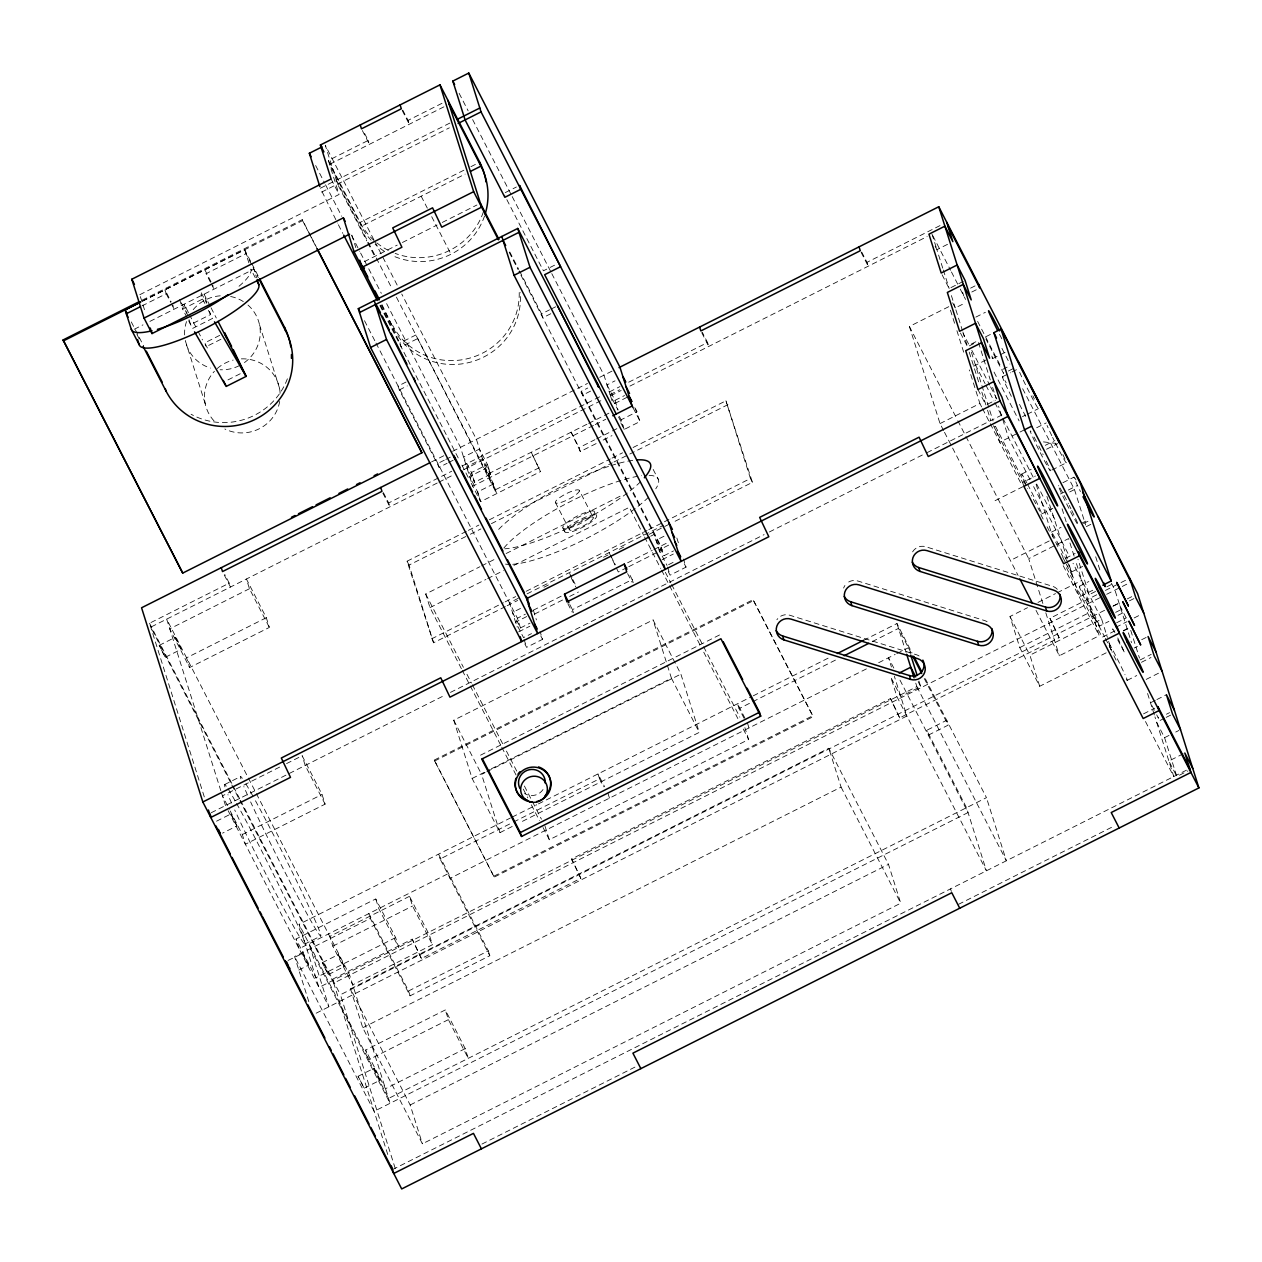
<?xml version="1.0" encoding="UTF-8"?>
<svg xmlns="http://www.w3.org/2000/svg" width="1262" height="1262" viewBox="0 0 1262 1262"><rect width="100%" height="100%" fill="white"/><g stroke="black" fill="none" stroke-linecap="round" stroke-linejoin="round"><path stroke-width="0.75" stroke-dasharray="5 3.75" d="M139.766 294.724L339.068 194.474L328.341 160.479L368.204 140.429L362.888 130.112M402.215 110.504L409.282 124.26L408.052 120.379L442.725 102.948M443.94 106.828L329.571 164.36L361.389 226.277A66.981 65.214 -17.5 0 0 371.138 240.285M449.887 123.061L320.374 188.227L337.506 223.059M321.589 192.108L449.367 127.825M142.227 300.135L302.265 219.635L310.342 235.347M142.543 301.113L302.565 220.613L302.265 219.635M463.911 170.196L360.159 222.396L361.389 226.277L465.142 174.093M470.947 166.663L479.734 162.246M364.276 261.676L397.199 245.112M402.404 242.493L437.062 225.046M442.268 222.443L476.926 204.996M505.242 192.629L516.395 187.013M417.091 338.863L401.142 346.892L399.912 342.996L415.861 334.982L496.629 493.647L493.568 483.93L485.618 468.454L482.557 458.753L466.577 466.782L474.559 482.242L471.499 472.54L463.501 457.081L479.497 449.035L476.421 439.334L401.758 294.03M554.57 265.194L543.417 270.809L504.532 195.137M406.064 382.023L398.098 386.046L399.313 389.926L439.097 467.319L447.063 463.312M550.784 313.733L542.818 317.74L541.587 313.859L549.554 309.837M551.147 309.048L555.943 306.634M399.313 389.926L407.295 385.92M431.541 461.908L443.798 455.74M452.553 451.339L587.477 383.459M599.734 377.291L612.007 371.123M444.24 460.22L437.867 463.438L439.097 467.319M445.833 459.415L450.613 457.018M590.553 391.125L582.587 395.132L581.356 391.252L587.745 388.033M448.657 462.507L453.437 460.094M607.006 384.894L615.004 400.354L618.017 410.087L610.067 394.596L607.006 384.894L615.02 380.856M204.302 796.921L149.515 623.254L229.242 583.154L224.825 574.557M382.828 493.079L389.911 506.835L388.68 502.954L451.749 471.215M462.271 465.93L600.68 396.3M609.436 391.898L619.957 386.598M628.713 382.197L707.556 342.538L702.256 332.221M861.157 252.447L868.224 266.203L866.994 262.322L941.515 224.841M610.067 394.596L619.674 389.769M437.204 483.03L150.746 627.151L230.962 783.229M438.955 482.147L452.979 475.096M463.485 469.811L601.911 400.18M610.666 395.779L621.172 390.494M629.943 386.077L927.144 236.562M614.957 400.37L624.564 395.542M539.253 467.713L495.367 489.782L485.57 468.47L469.638 476.5L477.62 491.959L480.696 501.661L540.483 471.594L531.255 452.253L540.483 471.594M614.72 403.509L627.514 397.073M249.466 588.723L169.755 628.839L189.631 667.535L269.358 627.419L266.298 617.717L246.405 579.021L249.466 588.723L269.358 627.419M586.909 424.253L487.416 474.307L485.57 468.47M588.66 423.369L602.684 416.318M604.451 415.435L609.704 412.784M490.508 474.228L474.528 482.273L471.467 472.556L487.447 464.511L479.45 449.051L482.51 458.769L490.508 474.228L487.447 464.511L490.476 474.244M942.746 268.159L936.909 249.671L948.062 244.055M593.455 425.468L472.698 486.201L460.488 447.347L385.809 302.06M595.207 424.584L605.76 419.268M159.217 645.371L175.166 637.342L178.494 643.415L181.16 649.315L165.212 657.328L159.217 645.371L165.212 657.328M493.568 483.93L477.588 491.975L480.648 501.692L469.969 480.79M624.185 429.474L621.125 419.773L637.073 411.743L634.423 406.585L640.086 421.476L624.185 429.474L619.721 420.782M596.121 443.593L580.299 451.559L579.116 447.647L594.907 439.712M596.611 438.845L610.682 431.778M612.401 430.91L617.702 428.244M603.141 440.075L611.96 435.627M266.298 617.717L186.571 657.817L189.631 667.535M505.384 606.628L433.56 642.768L407.058 561.211L466.625 531.239M468.376 530.355L478.897 525.071M489.404 519.786L610.303 458.974M612.054 458.09L622.56 452.806M633.082 447.505L725.934 400.795L752.436 482.352L671.841 522.894M942.083 274.753L949.15 288.509L963.505 281.284M433.56 642.768L409.046 565.076L468.612 535.12M470.363 534.236L480.885 528.952M491.391 523.651L612.291 462.838M614.042 461.955L628.066 454.904M629.817 454.02L727.922 404.66M970.573 288.146L978.539 284.139M971.787 292.027L976.583 289.629M943.613 430.563L940.032 423.575L909.397 326.479L949.261 306.429M952.636 302.77L955.287 307.928L964.846 303.117M461.387 668.686L429.995 607.59L425.704 593.992L479.907 566.733M481.642 565.849L495.635 558.814M506.125 553.529L623.254 494.609M975.826 317.109L985.401 312.298M429.995 607.59L485.933 579.447M487.684 578.564L503.428 570.645M513.918 565.376L629.296 507.324L643.652 535.262M975.857 341.75L969.137 345.125L963.095 333.342M985.89 336.702L993.857 332.695M960.461 333.01L967.544 346.766L975.51 342.759M431.557 638.887L503.396 602.763M505.147 601.879L515.669 596.595M526.175 591.294L647.075 530.482M648.826 529.598L750.448 478.487L725.934 400.795M973.665 366.185L988.02 358.976M992.642 358.613L999.015 355.395M1000.608 354.606L1005.404 352.193M518.256 598.314L509.454 602.731L517.12 627.009M527.043 593.881L663.623 525.181M507.135 605.744L517.657 600.46M543.938 587.24L549.191 584.59M603.504 557.268L608.757 554.617M619.279 549.333L624.532 546.698M649.062 534.347L670.09 523.777M650.671 536.192L654.173 534.425L660.105 553.198M520.496 608.442L512.514 612.449L520.48 627.924L530.04 623.112M663.986 536.255L656.019 540.262L663.97 555.737L673.545 550.926M1007.155 367.147L1002.375 369.545L1003.59 373.426L985.922 339.036M1008.385 371.028L1014.758 367.81M520.48 627.924L517.404 618.206L525.386 614.2M533.242 610.256L561.416 596.074M627.593 562.789L652.233 550.39M653.89 549.554L668.876 542.013M1002.47 376.754L1010.452 372.747M1012.045 371.943L1018.418 368.741M526.743 616.534L515.59 622.15L523.541 637.625L531.507 633.619M668.639 545.152L659.079 549.964L667.03 565.439M534.583 614.073L562.647 599.955M569.651 596.437L578.422 592.02M627.056 567.553L618.285 571.97L609.104 552.598L615.288 564.65M628.807 566.67L662.14 549.917L518.95 271.298M518.65 631.868L529.803 626.252M662.14 559.681L673.309 554.065M940.032 423.575L979.896 403.524L969.279 369.924M224.715 784.522L240.663 776.509M573.421 612.764L572.443 609.656L632.23 579.573L629.58 574.415M668.623 564.65L673.419 562.237M987.515 404.234L995.481 400.212M279.628 767.091L222.443 795.849L229.353 809.321M286.569 763.589L302.154 755.749L322.047 794.445L325.107 804.162L245.396 844.262L242.32 834.545L230.22 810.993M524.834 643.904L526.601 647.343L542.55 639.329L539.994 631.237M668.324 571.718L670.09 575.157L686.039 567.143L683.483 559.05M211.148 812.775L445.218 695.031M450.471 692.396L764.094 534.615M769.347 531.98L925.283 453.531M927.049 452.648L1003.574 414.157M216.543 821.199L230.883 813.974L234.211 820.063L236.893 825.947L222.538 833.157M1022.472 416.649L1025.659 415.04M1027.252 414.252L1038.421 408.636M1024.492 429.79L999.772 442.221L994.756 426.335M512.198 826.484L499.973 832.636L472.13 778.465L453.752 720.208L653.053 619.942L680.881 674.113L699.274 732.386L519.203 822.966M1036.686 427.723L1046.261 422.912M242.32 834.545L322.047 794.445M1045.33 445.328L1054.89 440.517M1046.561 449.225L1057.714 443.609M434.27 760.071L753.146 599.655L812.807 715.743L813.122 716.706L494.231 877.122L434.27 760.071L494.231 877.122M434.57 761.049L753.461 600.633L753.146 599.655M1021.652 474.086L1031.228 469.275M480.538 755.181L719.703 634.881L720.523 637.468M1023.861 486.359L1022.63 482.478L1035.392 476.058M1051.909 470.016L1066.264 462.807M995.071 500.683L1022.804 486.738M472.13 778.465L489.609 769.678M491.36 768.795L671.431 678.215L653.053 619.942M499.973 832.636L481.579 774.379L485.081 772.612M486.832 771.745L680.881 674.113M1062.935 482.699L1074.104 477.083A22.322 0.836 63.3 0 0 1080.461 491.565M1060.443 493.994L1077.227 485.554M1069.687 491.959L1074.483 489.561L1022.52 388.459M1041.655 513.981L1052.823 508.365M1051.483 532.122L1061.058 527.311M1081.345 523.399L1087.718 520.181M1083.506 523.525L1089.895 520.323M1013.449 558.94L1049.842 540.641M1086.33 526.601L1091.109 524.203M915.755 683.121L916.875 686.654L318.97 987.436L299.062 924.32L510.4 817.997M512.151 817.113L536.681 804.777M538.432 803.894L751.537 696.687M753.288 695.804L830.38 657.029M863.665 640.276L896.966 623.538L912.047 652.911M1042.854 603.473L1028.719 558.656L1068.583 538.59L1075.05 559.145M410.103 995.828L408.572 990.97L368.788 913.578L370.318 918.436L410.103 995.828L489.814 955.728L440.107 858.996L511.93 822.856M513.681 821.972L599.545 778.78L598.014 773.922L604.64 786.825M744.028 718.267L739.059 708.597L837.163 659.237M872.216 641.617L898.497 628.397L911.085 652.896M866.379 668.892L450.045 878.336L448.515 873.478L299.078 948.74L296.018 939.023L375.745 898.923L395.621 937.619L398.697 947.336L378.805 908.64L375.745 898.923M1065.601 558.261L1075.161 553.45M304.726 944.086L320.674 936.057M409.472 896.32L329.761 936.42L332.821 946.137L352.713 984.833L432.424 944.733L429.364 935.016L409.472 896.32L412.548 906.037L432.424 944.733M308.811 1001.649L294.582 956.533L370.318 918.436M878.652 662.724L895.152 654.426M896.809 653.59L908.435 647.737L910.186 653.29M288.083 960.429L302.628 953.441L308.433 965.178L295.687 971.598M1071.485 572.017L1082.654 566.401M332.821 946.137L412.548 906.037M543.039 827.541L549.317 839.751L748.618 739.5L744.864 727.606M322.283 962.669L338.232 954.64L341.56 960.729L344.226 966.613L328.294 974.627L322.283 962.669L328.294 974.627M493.931 876.159L812.807 715.743M1106.175 652.833L1039.683 686.276L1019.791 647.58L1009.994 616.503L1027.489 607.7M1037.995 602.431L1055.489 593.613M1057.241 592.746L1081.739 580.41M1079.325 586.309L1088.901 581.498M395.621 937.619L315.91 977.719L296.018 939.023M1092.75 590.253L1079.325 597.005L1067.857 560.675M1095.542 591.468L1089.169 594.686L1077.969 559.208M1106.806 586.83L1113.179 583.628M1096.757 594.781L1049.952 618.317L1059.133 637.689L899.696 717.889L890.515 698.533L571.639 858.949L580.82 878.305L421.382 958.521L412.201 939.149L332.474 979.265L388.444 1156.655M1105.417 590.427L1129.679 578.217M918.941 681.038L920.692 686.575L900.752 696.608L890.814 677.252L896.935 696.687L986.427 870.812L966.518 807.696L926.75 730.304L946.674 720.271L948.204 725.129L928.28 735.162L926.75 730.304M1099.707 597.794L333.704 983.145L239.969 800.755M1106.648 594.307L1130.91 582.097M1019.791 647.58L1091.551 611.486L1104.518 636.726M350.505 988.887L828.818 748.271L888.48 864.36L900.737 903.198L422.423 1143.814L362.762 1027.741L350.505 988.887L410.166 1104.976L422.423 1143.814M395.211 1168.407L340.425 994.74L1104.707 610.256M1113.368 605.902L1120.309 602.416M1127.234 598.929L1132.44 596.311M1112.926 606.265L1119.299 603.047M1129.427 600.854L1135.8 597.636M316.163 1013.197L906.889 716.027L894.348 676.258M1039.683 686.276L1029.887 655.199L1101.631 619.106L1073.047 563.309M1115.608 612.37L1121.997 609.167M1118.006 615.32L1124.379 612.102M1099.328 626.189A22.322 0.836 63.3 0 0 1085.273 596.547A22.322 0.836 63.3 0 0 1083.38 595.995A22.322 0.836 63.3 0 0 1099.328 626.189L1108.888 621.377M1116.649 622.75L1126.225 617.923M1036.023 610.366L1059.354 655.751L1099.202 635.701L1075.65 561.006M1115.86 627.277L1127.029 621.661M1134.191 617.938L1140.564 614.72M1114.945 630.842L1102.183 637.263L1065.948 566.748M1123.306 630.637L1128.086 628.224M1123.338 631L1129.711 627.782M408.572 990.97L488.284 950.87L438.561 854.137L440.107 858.996M362.762 1027.741L841.076 787.109L828.818 748.271M1141.684 639.692L1148.057 636.49M1134.238 648.005L1137.425 646.412M1140.075 659.979L1151.228 654.363M448.389 1019.649L368.662 1059.749L365.601 1050.031L445.312 1009.931L465.205 1048.627L468.265 1058.345L448.389 1019.649L445.312 1009.931M1141.432 662.313L1150.991 657.502M1127.171 680.36L1136.731 675.549M1146.196 679.398L1158.958 672.993M358.124 1076.281L374.073 1068.251L377.401 1074.341L380.067 1080.225L364.134 1088.238L358.124 1076.281L364.134 1088.238M1155.282 700.363L1150.502 702.76L1155.803 713.093M1156.875 699.558L1166.435 694.747M465.205 1048.627L385.478 1088.727L365.601 1050.031M1143.546 713.85L1154.714 708.234M925.377 678.814L986.458 797.663L388.554 1098.445L299.062 924.32M1166.419 714.229L1169.606 712.636M1164.589 718.173L1156.623 722.195L1164.574 737.671L1176.831 776.509L1187.984 770.893M1166.183 717.368L1172.572 714.166M410.166 1104.976L888.48 864.36M1164.574 737.671L1169.353 735.257M1175.742 732.055L1178.929 730.446M1183.22 753.808L1168.88 761.033L1176.831 776.509M392.514 1169.59L1187.984 769.41M481.942 1144.082L636.127 1066.516M958.521 904.333L1114.456 825.884M142.432 301.176L244.702 249.75L250.886 261.802M141.943 305.925L166.205 293.73L164.975 289.85L171.159 301.886M210.486 282.278L206.069 273.68L245.932 253.63L258.3 277.719M134.293 329.256L142.953 324.886M149.894 321.4L253.883 269.121L256.628 277.735M187.06 317.677L182.643 309.08L202.583 299.062L201.037 294.22M219.698 335.376L204.744 342.885L209.066 351.293M220.929 339.257L205.974 346.766L205.154 344.179M227.949 379.925L241.231 373.236M1043.469 441.889L1056.026 443.356M181.16 649.315L175.166 637.342M236.893 825.947L230.883 813.974M344.226 966.613L338.232 954.64M308.433 965.178L302.438 953.204M1114.898 632.53L1112.674 628.886L1113.967 632.262M1001.918 348.375L1009.979 364.055M977.624 321.4L1001.492 367.826M932.886 235.852L950.57 270.242M951.453 271.961L959.404 287.436M960.287 289.156L965.588 299.473M1019.507 404.392L1025.69 416.428M1111.428 583.249L1114.961 590.127L1131.525 642.658M935.142 246.232L936.909 249.671M1119.867 605.665L1126.051 617.702M994.03 372.085L1019.112 420.893M971.819 350.331L989.708 385.115M990.591 386.866L996.854 399.029M1046.908 496.423L1067.273 558.798M1156.686 714.813L1158.453 718.252L1157.286 714.544M975.274 364.544L985.07 383.601M985.953 385.336L993.967 400.922M994.866 402.657L1001.981 416.523M1002.88 418.258L1033.152 477.162M1036.654 483.993L1054.811 519.329M1030.044 479.639L1008.543 437.819L998.526 406.064M1033.625 486.611L1069.45 556.337M977.955 389.548L985.922 405.039L981.836 392.088M1105.386 638.414L1111.428 650.182L1107.973 639.219M995.434 426.272L1027.489 488.646M1040.85 514.628L1043.516 519.834M1047.081 526.759L1049.747 531.965M1062.825 557.394L1065.412 562.442M1066.28 564.13L1073.189 577.586M993.462 425.736L1022.63 482.478M1145.486 721.533L1173.77 776.572L1154.951 716.895M979.896 403.524L981.615 406.9M982.483 408.572L989.408 422.029M990.26 423.716L1022.125 485.696M1063.235 565.707L1099.202 635.701M909.397 326.479L956.943 419M957.842 420.735L965.02 434.712M965.919 436.447L1028.719 558.656M861.694 252.006L866.994 262.322M1059.133 637.689L1049.952 618.317M944.512 432.314L951.69 446.275M952.589 448.026L1018.087 575.456M1009.994 616.503L1029.887 655.199M924.241 678.483L948.204 725.129M918.2 681.748L920.692 686.575M916.875 686.654L1006.366 860.779L986.458 797.663M893.812 668.087L888.511 657.77L891.429 667.014M899.995 680.123L968.049 812.554L374.136 1111.317L294.582 956.533M701.719 332.663L708.787 346.419L707.556 342.538M899.696 717.889L890.515 698.533M750.448 478.487L752.436 482.352M753.461 600.633L813.122 716.706M841.076 787.109L900.737 903.198M633.019 407.721L640.134 421.461M653.164 469.417L658.48 479.749M459.131 93.325L468.139 110.835M472.635 119.59L511.315 194.853M512.214 196.604L550.895 271.882M551.794 273.633L603.977 375.161L607.038 384.878M619.311 416.35L621.125 419.773M618.49 416.902L622.955 425.594M684.272 563.704L686.039 567.143M509.769 251.943L518.603 269.137M519.487 270.857L541.587 313.859M581.356 391.252L660.909 546.02L663.97 555.737M509.233 252.384L518.067 269.579M744.974 718.252L737.513 703.739L739.059 708.597M665.374 572.285L670.769 582.76M671.652 584.511L739.847 717.179M644.551 536.997L660.689 568.421M661.588 570.172L700.173 645.229M703.754 652.217L737.844 718.551M743.239 729.026L748.618 739.5M571.118 432.188L579.116 447.647M580.346 451.544L571.165 432.172M402.752 110.062L408.052 120.379M627.608 573.595L632.041 582.192M594.702 511.82A17.857 4.023 -27.2 0 1 571.844 527.216A17.857 4.023 -27.2 0 1 569.714 520.496A17.857 4.023 -27.2 0 1 594.702 511.82L596.689 515.701A17.857 4.023 -27.2 0 1 573.831 531.097A17.857 4.023 -27.2 0 1 571.702 524.361A17.857 4.023 -27.2 0 1 596.689 515.701M579.353 490.492A13.393 3.013 -27.2 0 1 562.205 502.039A13.393 3.013 -27.2 0 1 560.612 496.991A13.393 3.013 -27.2 0 1 579.353 490.492L593.266 517.578A13.393 3.013 -27.2 0 1 576.135 529.125A13.393 3.013 -27.2 0 1 574.541 524.077A13.393 3.013 -27.2 0 1 593.266 517.578M671.431 678.215L699.274 732.386M421.177 196.209L427.313 208.151M431.699 216.685L451.007 254.246M555.438 502.513L569.351 529.598M362.352 130.554L369.419 144.31L368.204 140.429M562.805 527.863L564.792 531.744M571.891 577.822L569.241 572.664L570.471 576.545M572.79 579.542L577.207 588.139M571.355 578.264L575.772 586.862M569.793 604.498L572.443 609.656M567.821 603.662L572.238 612.259M373.867 239.764L325.28 145.24L337.538 184.078L366.706 240.837M374.767 241.515L381.96 255.523M382.859 257.274L397.262 285.275M328.341 160.479L360.159 222.396A66.981 65.214 -17.5 0 0 393.334 252.668M336.323 180.198L391.993 288.541M396.41 297.138L495.414 489.766M367.589 242.556L374.656 256.312M331.101 178.999L339.068 194.474M315.642 165.511L324.634 183.022M325.533 184.773L341.734 216.275M351.625 235.537L359.717 251.296M360.616 253.047L367.826 267.039M368.725 268.79L381.313 293.305M382.023 304.694L393.854 329.208A66.981 65.214 -17.5 0 0 471.704 361.8A66.981 65.214 -17.5 0 0 520.228 292.61M381.487 305.136L393.854 329.208M380.477 305.167L399.912 342.996M338.39 224.778L342.807 233.375M379.925 305.609L458.343 458.185M461.924 465.142L469.07 479.055M540.783 635.89L542.55 639.329M364.497 320.69L375.114 341.324M375.997 343.043L517.404 618.206M599.545 778.78L603.678 786.841M311.225 237.098L316.62 247.573M302.565 220.613L307.944 231.088M308.843 232.823L316.92 248.535M383.38 492.637L388.68 502.954M580.82 878.305L571.639 858.949M425.704 593.992L463.391 667.314M466.972 674.287L471.467 683.026M472.351 684.761L502.86 744.123M506.456 751.095L517.215 772.044M524.393 786.021L531.57 799.982M532.469 801.717L541.43 819.18M407.058 561.211L409.046 565.076M462.286 670.422L500.872 745.495M501.771 747.246L516.126 775.168M523.304 789.129L527.784 797.868M531.365 804.84L539.442 820.552M251.769 263.521L258.836 277.277M255.287 277.75L250.87 269.153A66.981 15.065 -27.2 0 1 236.625 288.257M453.752 720.208L481.579 774.379M211.022 281.836L204.838 269.8L206.069 273.68M211.369 283.997L214.019 289.156L212.789 285.275M210.17 306.098L204.05 294.172L206.873 303.069M211.054 307.802L216.291 318.008M201.257 292.8L206.558 303.117M202.583 299.062L205.233 304.221M208.372 310.357L212.521 318.418L192.581 328.435L187.943 319.412M188.495 312.708L184.126 304.189L186.95 313.086M189.363 314.412L197.235 329.745M198.118 331.433L202.488 339.951M181.334 302.817L187.517 314.869M166.205 293.73L170.622 302.328M171.506 304.047L174.156 309.206L172.926 305.325M131.295 321.936L143.663 346.009M136.943 334.414L139.593 339.573M224.273 574.999L230.457 587.035L229.242 583.154M421.382 958.521L412.201 939.149M325.107 804.162L305.215 765.466L302.154 755.749M149.515 623.254L239.638 798.625M240.537 800.376L340.425 994.74M231.861 784.98L239.07 799.004M310.531 948.519L390.084 1103.303L349.637 975.116L166.679 619.121L220.803 790.643M228.091 810.614L328.909 1006.776L309.001 943.661M1117.753 637.941L1124.679 652.817L1116.491 637.578M244.702 249.75L249.766 265.714M209.508 311.304L210.533 314.538L190.594 324.571L189.048 319.712M179.567 299.378L182.643 309.08M1130.736 630.385L1139.491 658.133M1147.584 693.516L1154.399 715.128M1074.483 489.561L1085.667 525.039M1095.684 556.779L1100.401 571.718M1101.631 619.106L1107.389 637.389M1062.068 508.775L1066.185 521.853M1036.118 484.387L1052.713 537.013M962.591 292.153L963.821 296.034M978.507 342.57L990.276 379.925M992.642 387.387L996.175 398.603M971.377 352.177L993.052 420.924M932.003 234.133L936.357 247.936M943.329 270.005L949.15 288.509M951.39 295.576L955.287 307.928M955.87 309.774L962.291 330.123M962.874 331.969L967.544 346.766M969.2 352.066L978.918 382.843M987.547 410.213L990.812 420.562M950.428 310.152L954.561 323.23M956.911 330.707L963.979 353.108M1045.804 612.796L1059.354 655.751M896.966 623.538L906.084 652.438M950.554 888.858L951.374 891.445M747.467 723.094L748.997 727.953M676.858 538.006L679.398 546.099M667.551 567.064L670.09 575.157M610.619 396.205L613.174 404.297M632.23 579.573L633.208 582.681M607.953 793.277L609.483 798.136M533.353 610.193L536.413 619.894M524.045 639.25L526.601 647.343M545.026 826.168L549.317 839.751M351.877 235.095L355.821 247.62M488.284 950.87L489.814 955.728M259.53 324.807L279.438 387.923M205.233 403.824L185.325 340.708A37.955 36.961 -17.5 0 0 210.423 368.078M140.35 296.586L145.587 313.228M221.386 792.52L225.504 805.566M380.067 1080.225L374.073 1068.251M241.342 358.865A37.955 36.961 -17.5 0 1 280.164 393.697M279.691 401.411A37.955 36.961 -17.5 0 1 224.857 429.001M213.988 420.861A37.955 36.961 -17.5 0 1 214.414 371.28M217.238 368.52A37.955 36.961 -17.5 0 1 233.186 360.08M247.999 305.073A37.955 36.961 -17.5 0 1 243.613 363.14M239.338 365.649A37.955 36.961 -17.5 0 1 220.124 369.766M184.599 334.951A37.955 36.961 -17.5 0 1 186.524 321.558M193.196 309.647A37.955 36.961 -17.5 0 1 221.434 295.75M230.615 296.475A37.955 36.961 -17.5 0 1 243.314 301.555M287.373 378.805A66.981 65.214 -17.6 0 1 280.369 392.466M279.281 394.044A66.981 65.214 -17.6 0 1 191.051 414.236M543.023 789.539A13.393 13.046 -17.5 0 1 524.519 793.514M255.476 800.771A89.302 3.344 63.3 0 1 311.604 912.615A89.302 3.344 63.3 0 1 306.934 913.751A89.302 3.344 63.3 0 1 250.633 801.938M247.494 794.997A89.302 3.344 63.3 0 1 243.834 786.557M240.9 778.891A89.302 3.344 63.3 0 1 243.156 779.553M245.901 783.923A89.302 3.344 63.3 0 1 253.488 797.158M236.578 803.452A89.302 3.344 63.3 0 1 293.92 916.827A89.302 3.344 63.3 0 1 291.979 923.547A89.302 3.344 63.3 0 1 234.7 809.952M231.561 803.011A89.302 3.344 63.3 0 1 227.886 794.571M224.951 786.92A89.302 3.344 63.3 0 1 227.223 787.567M228.028 788.813A89.302 3.344 63.3 0 1 235.647 801.78M1067.431 562.316A22.322 0.836 63.3 0 1 1067.778 565.96M1063.014 556.936A22.322 0.836 63.3 0 1 1061.263 553.497M1057.84 546.604A22.322 0.836 63.3 0 1 1052.461 533.447A22.322 0.836 63.3 0 1 1066.706 560.801M1011.383 396.394A22.322 0.836 63.3 0 1 1002.817 378.158A22.322 0.836 63.3 0 1 1006.177 382.828M1046.261 461.135A22.322 0.836 63.3 0 1 1048.911 468.817A22.322 0.836 63.3 0 1 1035.865 443.767A22.322 0.836 63.3 0 1 1030.944 431.699M1034.02 436.999A22.322 0.836 63.3 0 1 1037.932 444.366M1038.784 446.022A22.322 0.836 63.3 0 1 1043.138 454.667M1071.801 510.526A22.322 0.836 63.3 0 1 1077.527 524.235A22.322 0.836 63.3 0 1 1064.513 499.578A22.322 0.836 63.3 0 1 1058.786 485.87M1060.048 487.937A22.322 0.836 63.3 0 1 1063.314 493.884M1064.103 495.351A22.322 0.836 63.3 0 1 1068.378 503.633M1069.245 505.368A22.322 0.836 63.3 0 1 1070.965 508.838M1126.382 677.852A22.322 0.836 63.3 0 1 1126.54 679.603M1116.081 660.105A22.322 0.836 63.3 0 1 1111.948 651.697M1111.223 650.167A22.322 0.836 63.3 0 1 1107.957 642.989M1109.061 643.304A22.322 0.836 63.3 0 1 1125.01 674.744M991.853 356.089A22.322 0.836 63.3 0 1 992.027 357.84M1027.599 484.34A22.322 0.836 63.3 0 1 1038.61 506.425A22.322 0.836 63.3 0 1 1041.04 513.208M1039.778 511.142A22.322 0.836 63.3 0 1 1037.948 507.908M1035.708 503.727A22.322 0.836 63.3 0 1 1031.433 495.445M1025.706 483.788A22.322 0.836 63.3 0 1 1026.811 482.857M1062.888 454.557A22.322 0.836 63.3 0 1 1064.86 460.804A22.322 0.836 63.3 0 1 1052.618 437.393M1051.814 435.737A22.322 0.836 63.3 0 1 1047.05 425.436M1037.79 407.863A22.322 0.836 63.3 0 1 1027.315 388.365A22.322 0.836 63.3 0 1 1018.481 369.34M1032.868 395.795A22.322 0.836 63.3 0 1 1034.367 398.934M1074.719 477.856A22.322 0.836 63.3 0 1 1075.981 479.923M1001.823 338.784A22.322 0.836 63.3 0 1 998.368 332.064M483.314 212.095A66.981 65.214 -17.5 0 1 395.132 253.378M484.545 215.976A66.981 65.214 -17.5 0 1 392.782 255.792M384.311 251.264A66.981 65.214 -17.5 0 1 375.177 244.307M519.218 292.532A66.981 65.214 -17.5 0 1 468.596 358.424A66.981 65.214 -17.5 0 1 392.624 325.328M1057.335 589.338A11.169 10.869 -17.5 0 0 1052.524 586.294L925.787 546.746A11.169 10.869 -17.5 0 0 911.7 553.829M987.105 621.724A11.169 10.869 -17.5 0 0 984.486 620.525L857.75 580.977A11.169 10.869 -17.5 0 0 846.834 583.312M843.647 588.06A11.169 10.869 -17.5 0 1 844.925 585.489M919.052 655.956A11.169 10.869 -17.5 0 0 916.433 654.757L789.697 615.209A11.169 10.869 -17.5 0 0 776.871 619.721M640.497 481.8A89.302 20.082 -27.2 0 1 628.713 491.959M627.246 493.079A89.302 20.082 -27.2 0 1 504.816 548.812M498.695 529.393A89.302 20.082 -27.2 0 1 609.057 466.246M610.887 465.646A89.302 20.082 -27.2 0 1 633.698 460.236M649.078 475.317A89.302 20.082 -27.2 0 1 655.767 488.788M648.447 497.275A89.302 20.082 -27.2 0 1 636.663 507.434M635.196 508.554A89.302 20.082 -27.2 0 1 512.782 564.288M510.511 564.398A89.302 20.082 -27.2 0 1 504.816 563.988M503.917 547.976A89.302 20.082 -27.2 0 1 566.575 503.538A89.302 20.082 -27.2 0 1 641.648 475.711"/><path stroke-width="1.5" d="M349.558 234.196L152.008 333.578L144.057 318.087L131.8 279.249L331.101 178.999L320.39 145.004L439.965 84.854L479.734 162.246A66.981 65.214 -17.5 0 1 486.091 182.012M319.838 186.555L309.348 153.27L322.094 146.849M616.14 413.826L544.648 274.706L560.58 266.676L519.581 185.404L520.812 189.284L504.863 197.314L465.094 119.922L452.837 81.083L468.786 73.054L619.926 367.147L632.136 406.001L612.796 415.734M456.876 119.543L479.812 108.011M458.106 123.439L481.043 111.892L468.786 73.054M317.519 249.308L421.887 452.774L182.722 573.09L63.1 339.951L138.71 301.902M63.4 340.914L140.776 301.997L125.112 309.884L131.28 329.287L139.23 344.778A66.981 15.065 -27.2 0 0 203.639 329.256A66.981 15.065 -27.2 0 0 258.82 284.628L257.18 279.47M144.057 318.087L343.359 217.837L345.125 221.276M470.41 171.427L480.964 166.127L479.734 162.246M378.821 299.977L354.086 251.816L473.66 191.666L439.965 84.854M364.56 267.891L361.374 269.5L360.553 266.913M520.181 636.726L521.711 641.569L370.571 347.492L358.313 308.654L517.751 228.438L672.425 529.409M359.544 312.534L518.982 232.318M370.571 347.492L386.519 339.478L374.262 300.624M663.67 564.54L665.2 569.383L514.06 275.305L530.008 267.276L517.751 228.438M291.443 517.278L294.961 515.511M298.479 513.729L312.55 506.661M316.068 504.895L330.139 497.812M338.926 493.395L347.728 488.962M356.515 484.545L360.033 482.778M374.104 475.695L377.622 473.928M429.774 462.791L141.565 607.779L202.835 801.985L401.695 1188.946L1198.9 787.914L1137.63 593.692L938.77 206.747L619.011 367.605M994.314 332.458L1001.034 329.082L1080.572 483.867L1111.207 580.962L1102.814 585.189M648.92 537.076L526.633 598.598L537.659 633.556L386.519 339.478M624.28 564.098L626.725 571.875L566.938 601.942L564.493 594.181L624.28 564.098L626.93 569.257M202.835 801.985L1000.04 400.953L938.77 206.747M1024.949 429.553L1031.669 426.177L1001.034 329.082M837.384 653.511L863.665 640.276M844.183 655.719L868.713 643.383M759.472 712.273L760.702 716.153L521.537 836.454L520.307 832.573L759.472 712.273L747.104 688.184M899.128 673.088L910.754 667.235L915.723 676.905M140.208 306.792L126.342 313.765L128.109 317.204M233.328 349.684L246.09 376.407L226.166 386.44L194.553 331.843M912.3 562.142A11.169 10.869 -17.5 0 0 918.72 567.521L1045.472 607.069L1046.687 610.95A11.169 10.869 -17.5 0 0 1060.79 603.851A11.169 10.869 -17.5 0 0 1053.754 590.174L927.018 550.626A11.169 10.869 -17.5 0 0 912.915 557.725A11.169 10.869 -17.5 0 0 919.951 571.402L1046.687 610.95M844.246 596.374A11.169 10.869 -17.5 0 0 850.683 601.753L977.419 641.301L978.649 645.182A11.169 10.869 -17.5 0 0 992.737 638.083A11.169 10.869 -17.5 0 0 985.717 624.406L858.965 584.858A11.169 10.869 -17.5 0 0 844.877 591.941A11.169 10.869 -17.5 0 0 851.913 605.634L978.649 645.182M776.193 630.606A11.169 10.869 -17.5 0 0 782.629 635.969L909.381 675.533L910.596 679.413A11.169 10.869 -17.5 0 0 924.699 672.315A11.169 10.869 -17.5 0 0 917.663 658.638L790.927 619.09A11.169 10.869 -17.5 0 0 776.824 626.173A11.169 10.869 -17.5 0 0 783.86 639.866L910.596 679.413M214.493 321.826L246.09 376.407M219.84 832.147L220.377 833.109M218.405 829.434L219.162 830.885M947.951 226.103L979.769 288.02L978.539 284.139M1130.91 582.097L1097.861 516.316M1143.766 613.127L1135.8 597.636L1129.679 578.217M996.538 337.916L993.857 332.695L1024.492 429.79L1105.102 586.656L1103.934 582.934M1156.008 651.965L1148.057 636.49L1154.178 655.909L1162.144 671.384M1031.669 426.177L1111.207 580.962M1174.386 710.222L1166.435 694.747L1172.572 714.166L1180.522 729.641M1192.779 768.479L1184.813 753.004L1190.949 772.423L1111.223 812.539L1119.173 828.014M1006.76 412.548L1039.809 478.345L1023.861 486.359L1063.629 563.751L1079.578 555.737L1078.347 551.857L1118.132 629.249L1119.347 633.13L1103.414 641.143L1143.183 718.535L1159.131 710.522L1157.901 706.625L1189.719 768.542M1000.04 400.953L1198.9 787.914M1019.87 578.942L1032.442 603.378M913.83 656.366L921.812 671.905M912.694 656.035L921.702 673.529M959.735 908.214L951.785 892.739L632.909 1053.155L640.859 1068.63M626.015 386.582L629.549 393.46M481.043 111.892L632.988 407.547M452.837 81.083L454.635 84.57M671.968 532.233L674.618 537.391M675.028 541.95L676.795 545.389M449.146 104.21L480.964 166.127A66.981 65.214 -17.5 0 1 485.129 214.177M678.088 551.652L680.739 556.81M723.236 641.759L742.687 679.587M530.008 267.276L681.149 561.369L668.892 522.531M760.702 716.153L720.917 638.761L481.768 759.077L521.537 836.454M503.033 240.348L505.683 245.506M480.396 203.261L498.947 239.37M473.66 191.666L498.411 239.812M564.493 594.181L568.91 602.779M320.39 145.004L323.924 151.882M309.348 153.27L311.146 156.756M360.806 263.411L367.873 277.167M374.956 290.923L379.373 299.536M361.027 267.323L362.793 270.778M369.861 284.534L376.944 298.289M343.69 235.095L377.275 300.451M376.912 305.783L380.446 312.66M382.212 316.099L389.28 329.871M391.062 333.31L406.963 364.261M453.815 455.408L460.062 467.587M461.86 471.057L472.572 491.928M474.37 495.414L481.516 509.327M485.98 518.019L502.97 551.068M507.434 559.76L524.424 592.793M526.207 596.279L527.989 599.75M375.492 304.505L529.283 603.757M528.462 604.419L531.996 611.297M534.583 623.838L537.249 628.997M358.313 308.654L360.08 312.093M316.92 248.535L421.887 452.774M259.72 278.997L284.455 327.158A66.981 65.214 -17.6 0 1 290.781 346.924M259.183 279.438L285.685 331.038A66.981 65.214 -17.6 0 1 255.697 419.158A66.981 65.214 -17.6 0 1 166.095 391.173L143.127 346.451M257.054 281.189L258.82 284.628M482.305 758.62L520.307 832.573M231.593 346.324L224.683 332.868L225.914 336.749M218.042 321.416L245.79 375.445M223.264 380.414L225.851 385.462M131.8 279.249L134.45 284.407M125.112 309.884L126.878 313.323M146.297 351.167L162.199 382.134M481.421 1148.846L473.455 1133.371L393.744 1173.471L391.378 1165.993M63.1 339.951L182.722 573.09M209.555 813.58L211.353 817.098M215.849 825.837L230.283 853.917M232.082 857.434L258.111 908.072M260.035 911.795L261.833 915.297M262.606 916.811L283.287 957.053M285.086 960.556L305.988 1001.223M307.802 1004.741L324.918 1038.058M329.429 1046.829L331.228 1050.331M333.026 1053.833L343.848 1074.877M345.646 1078.395L350.158 1087.166M354.669 1095.921L369.088 1123.985M370.886 1127.487L375.398 1136.257M377.196 1139.775L391.614 1167.823M289.172 967.118L289.96 968.68M287.704 964.136L288.399 965.572M286.726 961.991L287.137 962.922M284.455 327.158L285.685 331.038M165.259 388.586L166.095 391.173M137.574 339.604L139.23 344.778M1058.092 438.924L1059.307 442.804L1018.308 361.531M946.721 222.222L952.842 241.641L944.891 226.166L928.942 234.18L941.2 273.034L957.148 265.004L965.099 280.479L971.235 299.914L963.269 284.423L947.336 292.453L959.577 331.291L975.526 323.277L983.477 338.752L989.613 358.171L981.647 342.696L965.714 350.71L977.955 389.548L993.904 381.534L1001.854 397.009L1007.991 416.428L928.264 456.528L919.083 437.173L759.645 517.388L768.826 536.744L449.95 697.16L440.769 677.789L281.316 758.005L290.497 777.36L210.786 817.476L208.419 809.999M859.043 246.847L860.274 250.728L700.836 330.944L699.605 327.063M918.72 567.521L919.951 571.402M910.77 655.136L917.19 675.485M906.668 654.284L914.082 677.82M850.683 601.753L851.913 605.634M782.629 635.969L783.86 639.866M597.305 383.222L598.535 387.103L557.536 305.83M501.819 236.467L514.06 275.305M447.915 100.329L481.611 207.142L441.763 227.192L432.582 207.836L392.719 227.886L401.9 247.242L362.036 267.292L359.78 260.146M400.101 104.904L401.332 108.784L361.468 128.834L360.238 124.954M454.21 456.702L455.03 459.289M548.796 775.515L549.096 776.477M414.031 378.016L415.261 381.897M343.359 217.837L354.086 251.816M516.899 791.558L517.215 792.52M380.73 487.463L381.944 491.36L222.506 571.56L221.276 567.679M150.257 328.025L152.008 333.578M228.122 294.63A66.981 15.065 -27.2 0 1 157.403 329.35M152.055 330.77A66.981 15.065 -27.2 0 1 131.28 329.287M291.443 354.527A66.981 65.214 -17.6 0 1 291.427 358.329M532.075 801.922A17.857 17.384 -17.5 0 1 517.499 776.43A17.857 17.384 -17.5 0 1 547.471 773.922A17.857 17.384 -17.5 0 1 536.713 801.528M538.495 766.917A17.857 17.384 -17.5 0 1 544.663 796.401M527.2 800.14A17.857 17.384 -17.5 0 1 515.953 778.26M517.988 774.142A17.857 17.384 -17.5 0 1 519.928 771.729M519.928 788.513A13.393 13.046 -17.5 0 1 529.22 769.725A13.393 13.046 -17.5 0 1 545.231 783.087M1082.575 492.18A22.322 0.836 63.3 0 1 1094.154 516.852A22.322 0.836 63.3 0 1 1083.001 496.723M997.501 330.328A22.322 0.836 63.3 0 1 988.588 310.704A22.322 0.836 63.3 0 1 999.678 330.959M1059.906 594.339A11.169 10.869 -17.5 0 1 1045.472 607.069M991.869 628.571A11.169 10.869 -17.5 0 1 977.419 641.301M922.869 660.121A11.169 10.869 -17.5 0 1 909.381 675.533M636.774 459.92A89.302 20.082 -27.2 0 1 644.33 477.777M1116.744 582.476L1128.37 605.965L1116.744 582.476M1122.864 601.895L1134.491 625.384L1122.864 601.895M1129.001 621.33L1140.627 644.803L1129.001 621.33M625.636 382.007L622.986 376.849L625.605 382.023M631.757 401.426L629.107 396.268L631.726 401.458M529.788 801.749A13.393 13.046 -17.5 0 0 547.124 786.478A13.393 13.046 -17.5 0 0 525.166 779.632A13.393 13.046 -17.5 0 0 529.788 801.749M1099.328 587.982A22.322 0.836 63.3 0 0 1115.277 618.175A22.322 0.836 63.3 0 0 1101.221 588.534A22.322 0.836 63.3 0 0 1099.328 587.982M1071.485 533.81A22.322 0.836 63.3 0 0 1087.434 564.004A22.322 0.836 63.3 0 0 1073.378 534.362A22.322 0.836 63.3 0 0 1071.485 533.81M1127.171 642.153A22.322 0.836 63.3 0 0 1143.12 672.346A22.322 0.836 63.3 0 0 1129.064 642.705A22.322 0.836 63.3 0 0 1127.171 642.153M1041.655 475.758A22.322 0.836 63.3 0 0 1057.603 505.952A22.322 0.836 63.3 0 0 1043.548 476.31A22.322 0.836 63.3 0 0 1041.655 475.758"/></g></svg>
